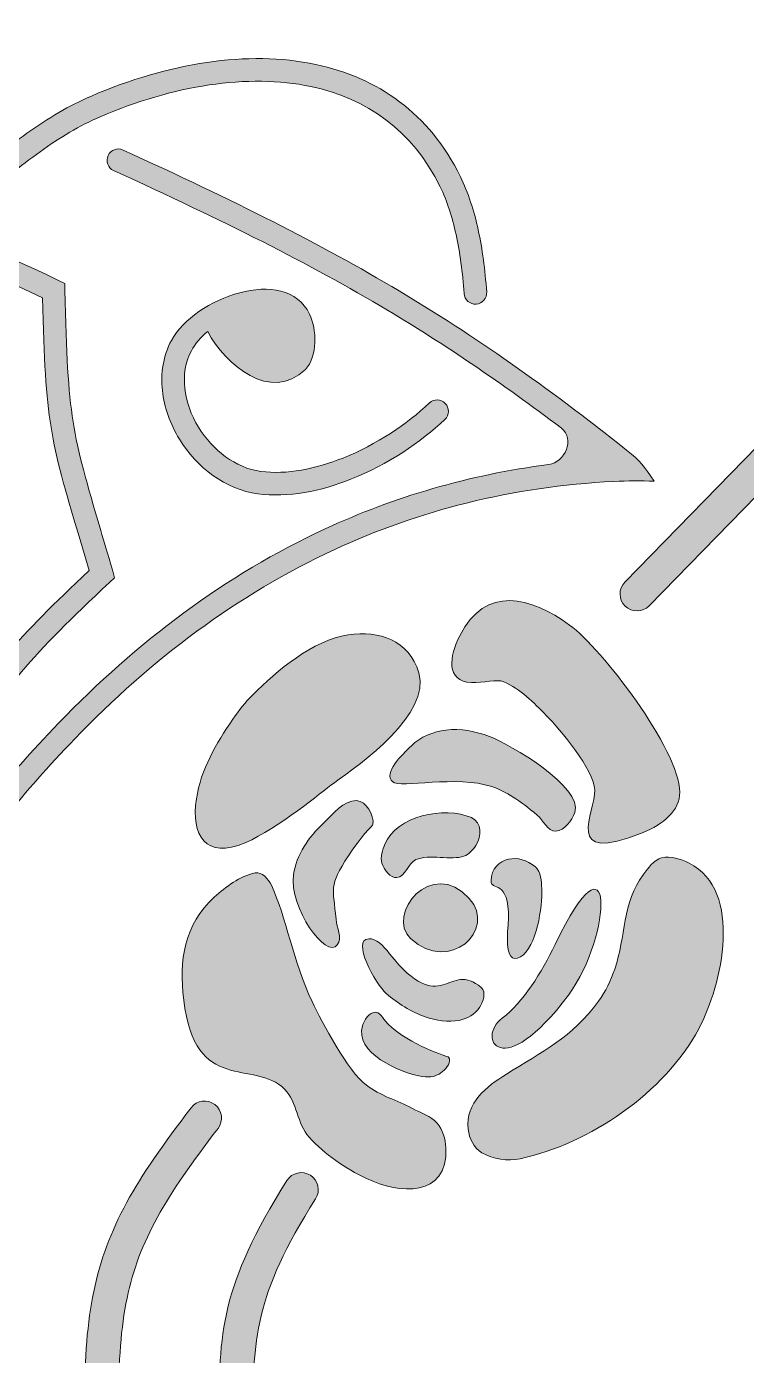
# Model space of a CAD drawing. Header units: inches. Extents: x -204 to 799, y -84 to 925.
# Drawn here: x 425.7 to 507.8, y 647.4 to 799 of the extents above; entities that cross this region are included whole.
import ezdxf

# ---------------------------------------------------------------- set-up
doc = ezdxf.new("R2010")
doc.units = ezdxf.units.IN
doc.header["$MEASUREMENT"] = 0
doc.layers.add('图层 1', color=7, linetype='Continuous')

# ---------------------------------------------------------------- blocks, each defined once
blk = doc.blocks.new('block 2')
at = {"layer": '图层 1', "true_color": 0xffffff}
h = blk.add_hatch(color=7, dxfattribs=at)
h.dxf.hatch_style = 2
edge = h.paths.add_edge_path()
edge.add_spline(control_points=[(493.99, 732.86), (494.76, 732.12), (495.99, 732.13), (496.74, 732.89), (496.74, 732.89), (595.12, 833.68), (595.12, 833.68), (595.86, 834.46), (595.85, 835.69), (595.08, 836.43), (594.32, 837.17), (593.08, 837.16), (592.34, 836.4), (592.34, 836.4), (493.96, 735.6), (493.96, 735.6), (493.22, 734.84), (493.24, 733.61), (493.99, 732.86)], knot_values=[0, 0, 0, 0, 1, 1, 1, 2, 2, 2, 3, 3, 3, 4, 4, 4, 5, 5, 5, 6, 6, 6, 6], degree=3, periodic=1)
h = blk.add_hatch(color=7, dxfattribs=at)
h.dxf.hatch_style = 2
edge = h.paths.add_edge_path()
edge.add_spline(control_points=[(475.2, 781.82), (471.65, 789.08), (465.72, 793.15), (458.68, 794.64), (450.93, 796.29), (441.82, 794.79), (433.09, 791.04), (430.55, 789.96), (428.11, 788.5), (425.73, 786.79), (423.39, 785.11), (421.08, 783.2), (418.79, 781.2), (418.27, 780.74), (418.21, 779.92), (418.68, 779.39), (419.14, 778.85), (419.96, 778.79), (420.5, 779.27), (422.72, 781.21), (424.96, 783.07), (427.23, 784.69), (429.47, 786.29), (431.75, 787.67), (434.1, 788.67), (442.37, 792.22), (450.93, 793.65), (458.14, 792.12), (464.44, 790.77), (469.72, 787.16), (472.89, 780.68), (473.67, 779.09), (474.26, 777.25), (474.7, 775.23), (475.15, 773.18), (475.45, 770.92), (475.62, 768.5), (475.67, 767.78), (476.29, 767.25), (477, 767.3), (477.7, 767.36), (478.25, 767.97), (478.2, 768.68), (478.01, 771.23), (477.7, 773.6), (477.23, 775.77), (476.75, 777.98), (476.09, 780), (475.2, 781.82)], knot_values=[0, 0, 0, 0, 1, 1, 1, 2, 2, 2, 3, 3, 3, 4, 4, 4, 5, 5, 5, 6, 6, 6, 7, 7, 7, 8, 8, 8, 9, 9, 9, 10, 10, 10, 11, 11, 11, 12, 12, 12, 13, 13, 13, 14, 14, 14, 15, 15, 15, 16, 16, 16, 16], degree=3, periodic=1)
h = blk.add_hatch(color=7, dxfattribs=at)
h.dxf.hatch_style = 2
edge = h.paths.add_edge_path()
edge.add_spline(control_points=[(431.67, 740.78), (431.67, 740.78), (432.81, 736.9), (432.81, 736.9), (424.57, 729.21), (421.75, 725.65), (415.27, 717.07), (410.81, 724.34), (409.3, 732.56), (409.55, 740.94), (409.82, 750), (412.18, 759.29), (415.11, 767.78), (415.33, 768.46), (414.98, 769.19), (414.31, 769.43), (413.64, 769.66), (412.9, 769.3), (412.68, 768.62), (409.66, 759.92), (407.25, 750.38), (406.98, 741.01), (406.68, 731.53), (408.56, 722.23), (414.12, 714.1), (414.12, 714.1), (415.13, 712.6), (415.13, 712.6), (415.13, 712.6), (416.21, 714.05), (416.21, 714.05), (416.21, 714.05), (416.26, 714.12), (416.26, 714.12), (423.6, 723.82), (426.18, 727.22), (435.14, 735.55), (435.14, 735.55), (435.73, 736.09), (435.73, 736.09), (435.73, 736.09), (435.51, 736.86), (435.51, 736.86), (434.92, 738.93), (434.51, 740.27), (434.15, 741.5), (430.87, 752.64), (430.38, 754.25), (430.06, 768.88), (430.06, 768.88), (430.05, 769.67), (430.05, 769.67), (430.05, 769.67), (429.34, 770.01), (429.34, 770.01), (399.65, 784.5), (361.3, 784.77), (328.47, 785.01), (328.47, 785.01), (326.87, 785.02), (326.87, 785.02), (296.48, 785.25), (262.72, 785.16), (230.13, 785.1), (215.39, 785.06), (200.84, 785.03), (183.87, 785.03), (183.15, 785.03), (182.57, 784.44), (182.57, 783.74), (182.57, 783.02), (183.15, 782.45), (183.87, 782.45), (196.5, 782.45), (213.13, 782.48), (230.13, 782.51), (262.72, 782.59), (296.48, 782.67), (326.85, 782.45), (326.85, 782.45), (328.46, 782.43), (328.46, 782.43), (360.75, 782.2), (398.41, 781.92), (427.51, 768.03), (427.83, 753.77), (428.37, 751.98), (431.67, 740.78)], knot_values=[0, 0, 0, 0, 1, 1, 1, 2, 2, 2, 3, 3, 3, 4, 4, 4, 5, 5, 5, 6, 6, 6, 7, 7, 7, 8, 8, 8, 9, 9, 9, 10, 10, 10, 11, 11, 11, 12, 12, 12, 13, 13, 13, 14, 14, 14, 15, 15, 15, 16, 16, 16, 17, 17, 17, 18, 18, 18, 19, 19, 19, 20, 20, 20, 21, 21, 21, 22, 22, 22, 23, 23, 23, 24, 24, 24, 25, 25, 25, 26, 26, 26, 27, 27, 27, 28, 28, 28, 29, 29, 29, 29], degree=3, periodic=1)
h = blk.add_hatch(color=7, dxfattribs=at)
h.dxf.hatch_style = 2
edge = h.paths.add_edge_path()
edge.add_spline(control_points=[(494.17, 750.66), (484.85, 758.02), (476.84, 763.66), (468.21, 768.8), (459.12, 774.23), (449.37, 779.1), (436.7, 784.88), (436.05, 785.18), (435.28, 784.89), (434.99, 784.24), (434.69, 783.6), (434.97, 782.84), (435.62, 782.53), (448.21, 776.8), (457.89, 771.96), (466.88, 766.6), (473.56, 762.62), (479.87, 758.32), (486.73, 753.15), (488.34, 751.93), (487.1, 749.24), (485.29, 749.01), (476.13, 747.82), (467.64, 745.31), (459.77, 741.67), (448.37, 736.39), (438.27, 728.78), (429.33, 719.49), (423.09, 712.99), (418.98, 707.8), (415.51, 702.25), (412.06, 696.73), (409.23, 690.86), (405.55, 683), (401.63, 674.61), (399, 667.39), (397.47, 660.2), (395.94, 652.99), (395.51, 645.84), (396, 637.66), (397.5, 612.89), (406.34, 594.62), (416.93, 573.43), (416.93, 573.43), (366.67, 573.43), (366.67, 573.43), (366.67, 573.43), (367.79, 578.66), (367.79, 578.66), (370.65, 590.04), (373.73, 605.94), (379.15, 616.99), (383.2, 625.24), (382.44, 622.95), (384.26, 616.21), (387.78, 603.19), (393.78, 587.42), (399.19, 576.96), (399.51, 576.33), (400.29, 576.07), (400.92, 576.4), (401.55, 576.73), (401.81, 577.51), (401.48, 578.14), (392.1, 596.32), (389.59, 609.3), (385.64, 627.55), (385.04, 630.31), (384.66, 632.54), (384.35, 635.35), (382.87, 632.75), (381.59, 630.32), (380.32, 627.62), (371.61, 609.19), (369.36, 598.57), (365.25, 579.2), (364.8, 577.05), (364.32, 574.78), (363.81, 572.4), (363.81, 572.4), (363.47, 570.84), (363.47, 570.84), (363.47, 570.84), (365.07, 570.84), (365.07, 570.84), (365.07, 570.84), (419.02, 570.84), (419.02, 570.84), (419.02, 570.84), (421.1, 570.84), (421.1, 570.84), (421.1, 570.84), (420.16, 572.71), (420.16, 572.71), (420.16, 572.71), (420.13, 572.77), (420.13, 572.77), (409.28, 594.47), (400.1, 612.85), (398.58, 637.81), (398.1, 645.76), (398.52, 652.7), (400, 659.67), (401.48, 666.66), (404.05, 673.73), (407.89, 681.91), (411.53, 689.67), (414.3, 695.45), (417.71, 700.89), (421.08, 706.28), (425.08, 711.36), (431.18, 717.71), (439.9, 726.77), (449.75, 734.19), (460.85, 739.31), (470.5, 743.77), (481.1, 746.5), (492.72, 747.08), (494.3, 747.16), (495.75, 747.14), (497.32, 747.11), (496.1, 748.86), (495.84, 749.34), (494.17, 750.66)], knot_values=[0, 0, 0, 0, 1, 1, 1, 2, 2, 2, 3, 3, 3, 4, 4, 4, 5, 5, 5, 6, 6, 6, 7, 7, 7, 8, 8, 8, 9, 9, 9, 10, 10, 10, 11, 11, 11, 12, 12, 12, 13, 13, 13, 14, 14, 14, 15, 15, 15, 16, 16, 16, 17, 17, 17, 18, 18, 18, 19, 19, 19, 20, 20, 20, 21, 21, 21, 22, 22, 22, 23, 23, 23, 24, 24, 24, 25, 25, 25, 26, 26, 26, 27, 27, 27, 28, 28, 28, 29, 29, 29, 30, 30, 30, 31, 31, 31, 32, 32, 32, 33, 33, 33, 34, 34, 34, 35, 35, 35, 36, 36, 36, 37, 37, 37, 38, 38, 38, 39, 39, 39, 40, 40, 40, 41, 41, 41, 41], degree=3, periodic=1)
h = blk.add_hatch(color=7, dxfattribs=at)
h.dxf.hatch_style = 2
edge = h.paths.add_edge_path()
edge.add_spline(control_points=[(446.36, 764.19), (448.34, 760.38), (453.57, 756.01), (457.5, 759.85), (458.93, 761.26), (458.8, 764.49), (457.98, 766.16), (455.2, 771.9), (444.76, 767.94), (442.22, 763.17), (441.27, 761.39), (440.97, 759.41), (441.18, 757.44), (441.38, 755.52), (442.07, 753.61), (443.12, 751.9), (445.1, 748.68), (448.38, 746.15), (452.08, 745.67), (455.54, 745.2), (459.27, 745.95), (462.77, 747.36), (466.87, 749), (470.7, 751.55), (473.43, 754.15), (473.95, 754.64), (473.96, 755.46), (473.47, 755.98), (472.98, 756.49), (472.17, 756.51), (471.65, 756.02), (469.13, 753.63), (465.59, 751.27), (461.81, 749.75), (458.67, 748.5), (455.39, 747.83), (452.41, 748.22), (449.53, 748.61), (446.93, 750.64), (445.31, 753.25), (444.46, 754.64), (443.91, 756.19), (443.74, 757.71), (443.58, 759.19), (443.8, 760.66), (444.5, 761.96), (444.92, 762.77), (445.54, 763.52), (446.36, 764.19)], knot_values=[0, 0, 0, 0, 1, 1, 1, 2, 2, 2, 3, 3, 3, 4, 4, 4, 5, 5, 5, 6, 6, 6, 7, 7, 7, 8, 8, 8, 9, 9, 9, 10, 10, 10, 11, 11, 11, 12, 12, 12, 13, 13, 13, 14, 14, 14, 15, 15, 15, 16, 16, 16, 16], degree=3, periodic=1)
h = blk.add_hatch(color=7, dxfattribs=at)
h.dxf.hatch_style = 2
edge = h.paths.add_edge_path()
edge.add_spline(control_points=[(487.66, 730.7), (483.22, 733.93), (478.05, 735.3), (475.12, 729.48), (473.94, 727.15), (473.5, 724.28), (476.46, 724.13), (477.81, 724.07), (479.41, 724.56), (480.14, 724.23), (482.03, 723.4), (483.55, 721.87), (485, 720.39), (486.6, 718.74), (490.42, 714.23), (490.54, 711.85), (490.67, 709.44), (486.6, 703.22), (496.05, 707.03), (498.31, 707.94), (500.26, 709.56), (500.24, 711.62), (500.2, 716.51), (491.3, 728.04), (487.66, 730.7)], knot_values=[0, 0, 0, 0, 1, 1, 1, 2, 2, 2, 3, 3, 3, 4, 4, 4, 5, 5, 5, 6, 6, 6, 7, 7, 7, 8, 8, 8, 8], degree=3, periodic=1)
h = blk.add_hatch(color=7, dxfattribs=at)
h.dxf.hatch_style = 2
edge = h.paths.add_edge_path()
edge.add_spline(control_points=[(462.4, 729.57), (458.36, 729), (454.27, 725.48), (451.5, 722.74), (450.65, 721.89), (449.89, 720.95), (449.22, 719.97), (447.31, 717.16), (445.58, 714.27), (445.07, 710.87), (444.43, 706.74), (446.13, 703.92), (450.65, 705.87), (454.51, 707.55), (459.3, 711.63), (460.72, 712.64), (463.9, 714.91), (471.87, 720.56), (470.45, 725.25), (469.3, 729.04), (465.94, 730.07), (462.4, 729.57)], knot_values=[0, 0, 0, 0, 1, 1, 1, 2, 2, 2, 3, 3, 3, 4, 4, 4, 5, 5, 5, 6, 6, 6, 7, 7, 7, 7], degree=3, periodic=1)
h = blk.add_hatch(color=7, dxfattribs=at)
h.dxf.hatch_style = 2
edge = h.paths.add_edge_path()
edge.add_spline(control_points=[(469.61, 716.93), (468.51, 715.85), (466.33, 713.85), (467.47, 712.81), (468.32, 712.05), (474.84, 713.61), (478.77, 712.27), (480.5, 711.69), (481.88, 710.75), (483.95, 709.03), (484.66, 708.43), (485.14, 707.14), (486.09, 707.2), (487.08, 707.28), (487.91, 708.36), (488.25, 709.32), (489.23, 712.25), (480.86, 717.1), (478.5, 717.99), (476.93, 718.58), (475.2, 718.92), (473.54, 718.72), (472.11, 718.55), (470.63, 717.93), (469.61, 716.93)], knot_values=[0, 0, 0, 0, 1, 1, 1, 2, 2, 2, 3, 3, 3, 4, 4, 4, 5, 5, 5, 6, 6, 6, 7, 7, 7, 8, 8, 8, 8], degree=3, periodic=1)
h = blk.add_hatch(color=7, dxfattribs=at)
h.dxf.hatch_style = 2
edge = h.paths.add_edge_path()
edge.add_spline(control_points=[(465.22, 707.95), (465.36, 709.05), (464.44, 710.64), (463.35, 710.67), (461.84, 710.71), (460.71, 709.17), (459.62, 708.13), (457.87, 706.49), (456.48, 704.54), (456.15, 702.23), (455.6, 698.48), (459.93, 692.51), (461.15, 694.21), (461.73, 695.01), (461.09, 696.17), (461.01, 697.15), (460.69, 700.74), (460.12, 700.81), (462.42, 704.39), (463.72, 706.43), (465.22, 707.88), (465.22, 707.95)], knot_values=[0, 0, 0, 0, 1, 1, 1, 2, 2, 2, 3, 3, 3, 4, 4, 4, 5, 5, 5, 6, 6, 6, 7, 7, 7, 7], degree=3, periodic=1)
h = blk.add_hatch(color=7, dxfattribs=at)
h.dxf.hatch_style = 2
edge = h.paths.add_edge_path()
edge.add_spline(control_points=[(476.46, 708.73), (473.36, 710.08), (467.85, 708.9), (466.59, 705.72), (466.32, 705.04), (466, 704.24), (466.24, 703.55), (466.52, 702.8), (467.17, 701.81), (467.95, 701.89), (468.94, 702), (469.22, 703.53), (470.12, 703.94), (471.55, 704.58), (474.27, 703.85), (475.59, 704.33), (476.16, 704.53), (476.62, 705.06), (476.96, 705.57), (477.62, 706.57), (477.69, 708.2), (476.46, 708.73)], knot_values=[0, 0, 0, 0, 1, 1, 1, 2, 2, 2, 3, 3, 3, 4, 4, 4, 5, 5, 5, 6, 6, 6, 7, 7, 7, 7], degree=3, periodic=1)
h = blk.add_hatch(color=7, dxfattribs=at)
h.dxf.hatch_style = 2
edge = h.paths.add_edge_path()
edge.add_spline(control_points=[(479.98, 685.86), (476.96, 683.62), (479.91, 678.25), (487.52, 688.49), (492.62, 695.37), (492.81, 708.36), (486, 694.26), (484.5, 691.12), (482.29, 687.58), (479.98, 685.86)], knot_values=[0, 0, 0, 0, 1, 1, 1, 2, 2, 2, 3, 3, 3, 3], degree=3, periodic=1)
h = blk.add_hatch(color=7, dxfattribs=at)
h.dxf.hatch_style = 2
edge = h.paths.add_edge_path()
edge.add_spline(control_points=[(469.52, 694.94), (473.94, 690.82), (479.42, 695.95), (476.21, 699.51), (471.93, 704.28), (466.6, 697.66), (469.52, 694.94)], knot_values=[0, 0, 0, 0, 1, 1, 1, 2, 2, 2, 2], degree=3, periodic=1)
h = blk.add_hatch(color=7, dxfattribs=at)
h.dxf.hatch_style = 2
edge = h.paths.add_edge_path()
edge.add_spline(control_points=[(501.29, 703.54), (500.35, 704.02), (499.19, 704.39), (498.16, 704.14), (497.24, 703.91), (496.64, 702.97), (496.06, 702.22), (493.66, 699.05), (494.07, 695.13), (492.82, 691.46), (492.38, 690.16), (491.77, 688.91), (490.97, 687.8), (487.91, 683.63), (484.5, 682.03), (480.46, 679.48), (478.15, 678.02), (475.76, 676.27), (476.09, 673.19), (476.19, 672.17), (476.75, 671.03), (477.65, 670.51), (478.93, 669.78), (480.58, 669.51), (482.01, 669.83), (489.93, 671.52), (498.51, 677.34), (502.4, 684.64), (505.07, 689.64), (507.53, 700.41), (501.29, 703.54)], knot_values=[0, 0, 0, 0, 1, 1, 1, 2, 2, 2, 3, 3, 3, 4, 4, 4, 5, 5, 5, 6, 6, 6, 7, 7, 7, 8, 8, 8, 9, 9, 9, 10, 10, 10, 10], degree=3, periodic=1)
h = blk.add_hatch(color=7, dxfattribs=at)
h.dxf.hatch_style = 2
edge = h.paths.add_edge_path()
edge.add_spline(control_points=[(483.75, 703.11), (482.83, 703.93), (481.67, 704.2), (480.7, 703.98), (479.61, 703.75), (478.75, 702.89), (478.69, 701.53), (478.63, 700.35), (480.77, 701.8), (480.69, 697.17), (480.68, 696.69), (479.96, 691.58), (482.07, 692.85), (483.9, 693.95), (484.58, 698.58), (484.48, 700.63), (484.44, 701.49), (484.4, 702.54), (483.75, 703.11)], knot_values=[0, 0, 0, 0, 1, 1, 1, 2, 2, 2, 3, 3, 3, 4, 4, 4, 5, 5, 5, 6, 6, 6, 6], degree=3, periodic=1)
h = blk.add_hatch(color=7, dxfattribs=at)
h.dxf.hatch_style = 2
edge = h.paths.add_edge_path()
edge.add_spline(control_points=[(443.62, 687.93), (444.91, 677.02), (451.6, 681.26), (455.15, 677.74), (456.59, 676.3), (456.54, 673.78), (457.92, 672.28), (459.74, 670.29), (462.05, 668.72), (464.48, 667.57), (468.25, 665.79), (473.76, 665.32), (473.54, 671.06), (473.5, 672.06), (473.17, 673.12), (472.53, 673.88), (471.82, 674.72), (470.68, 675.05), (469.72, 675.56), (468, 676.48), (466.03, 677.03), (464.47, 678.21), (462.33, 679.83), (459.45, 685.33), (458.27, 687.77), (456.07, 692.35), (455.33, 697.38), (453.63, 701.01), (453.29, 701.71), (452.53, 702.58), (451.78, 702.43), (450.01, 702.06), (448.46, 700.86), (447.11, 699.66), (443.64, 696.52), (443.08, 692.45), (443.62, 687.93)], knot_values=[0, 0, 0, 0, 1, 1, 1, 2, 2, 2, 3, 3, 3, 4, 4, 4, 5, 5, 5, 6, 6, 6, 7, 7, 7, 8, 8, 8, 9, 9, 9, 10, 10, 10, 11, 11, 11, 12, 12, 12, 12], degree=3, periodic=1)
h = blk.add_hatch(color=7, dxfattribs=at)
h.dxf.hatch_style = 2
edge = h.paths.add_edge_path()
edge.add_spline(control_points=[(466.73, 688.67), (468.03, 687.53), (469.56, 686.61), (471.18, 686.02), (472.41, 685.56), (473.79, 685.39), (475.07, 685.61), (475.97, 685.77), (476.87, 686.33), (477.38, 687.08), (477.79, 687.71), (478.17, 688.84), (477.6, 689.33), (473.87, 692.59), (473.06, 685.66), (467.12, 693.21), (466.37, 694.17), (465.57, 694.96), (464.75, 694.92), (462.68, 694.83), (465.53, 689.73), (466.73, 688.67)], knot_values=[0, 0, 0, 0, 1, 1, 1, 2, 2, 2, 3, 3, 3, 4, 4, 4, 5, 5, 5, 6, 6, 6, 7, 7, 7, 7], degree=3, periodic=1)
h = blk.add_hatch(color=7, dxfattribs=at)
h.dxf.hatch_style = 2
edge = h.paths.add_edge_path()
edge.add_spline(control_points=[(471.23, 679.17), (472.05, 679.11), (472.69, 679.35), (473.17, 679.76), (473.65, 680.18), (474.22, 680.89), (473.84, 681.42), (473.8, 681.48), (469.49, 682.68), (466.9, 685.23), (466.24, 685.9), (466.02, 686.69), (465.29, 686.51), (464.57, 686.32), (464, 685.32), (463.92, 684.47), (463.62, 681.48), (469.13, 679.3), (471.23, 679.17)], knot_values=[0, 0, 0, 0, 1, 1, 1, 2, 2, 2, 3, 3, 3, 4, 4, 4, 5, 5, 5, 6, 6, 6, 6], degree=3, periodic=1)
h = blk.add_hatch(color=7, dxfattribs=at)
h.dxf.hatch_style = 2
edge = h.paths.add_edge_path()
edge.add_spline(control_points=[(436.79, 624.12), (436.04, 638.7), (435.76, 647.21), (437.15, 653.91), (438.52, 660.48), (441.59, 665.54), (447.54, 673.29), (448.18, 674.14), (448.03, 675.35), (447.17, 676), (446.32, 676.66), (445.11, 676.49), (444.46, 675.64), (438.14, 667.41), (434.87, 661.97), (433.35, 654.69), (431.87, 647.54), (432.15, 638.82), (432.9, 623.94), (432.95, 622.87), (433.86, 622.05), (434.93, 622.09), (436, 622.15), (436.83, 623.06), (436.79, 624.12)], knot_values=[0, 0, 0, 0, 1, 1, 1, 2, 2, 2, 3, 3, 3, 4, 4, 4, 5, 5, 5, 6, 6, 6, 7, 7, 7, 8, 8, 8, 8], degree=3, periodic=1)
h = blk.add_hatch(color=7, dxfattribs=at)
h.dxf.hatch_style = 2
edge = h.paths.add_edge_path()
edge.add_spline(control_points=[(447.5, 633.95), (447.46, 632.89), (448.29, 631.99), (449.36, 631.95), (450.43, 631.92), (451.33, 632.75), (451.37, 633.82), (451.44, 636.15), (451.46, 638.18), (451.47, 640.04), (451.56, 649.18), (451.6, 654.12), (458.67, 665.27), (459.25, 666.17), (458.98, 667.37), (458.07, 667.94), (457.17, 668.51), (455.98, 668.25), (455.4, 667.34), (447.75, 655.26), (447.69, 649.93), (447.61, 640.09), (447.59, 638.22), (447.57, 636.18), (447.5, 633.95)], knot_values=[0, 0, 0, 0, 1, 1, 1, 2, 2, 2, 3, 3, 3, 4, 4, 4, 5, 5, 5, 6, 6, 6, 7, 7, 7, 8, 8, 8, 8], degree=3, periodic=1)
at = {"layer": '图层 1', "lineweight": 0}
for points, knots in [([(493.99, 732.86), (494.76, 732.12), (495.99, 732.13), (496.74, 732.89), (496.74, 732.89), (595.12, 833.68), (595.12, 833.68), (595.86, 834.46), (595.85, 835.69), (595.08, 836.43), (594.32, 837.17), (593.08, 837.16), (592.34, 836.4), (592.34, 836.4), (493.96, 735.6), (493.96, 735.6), (493.22, 734.84), (493.24, 733.61), (493.99, 732.86)], [0, 0, 0, 0, 1, 1, 1, 2, 2, 2, 3, 3, 3, 4, 4, 4, 5, 5, 5, 6, 6, 6, 6]), ([(475.2, 781.82), (471.65, 789.08), (465.72, 793.15), (458.68, 794.64), (450.93, 796.29), (441.82, 794.79), (433.09, 791.04), (430.55, 789.96), (428.11, 788.5), (425.73, 786.79), (423.39, 785.11), (421.08, 783.2), (418.79, 781.2), (418.27, 780.74), (418.21, 779.92), (418.68, 779.39), (419.14, 778.85), (419.96, 778.79), (420.5, 779.27), (422.72, 781.21), (424.96, 783.07), (427.23, 784.69), (429.47, 786.29), (431.75, 787.67), (434.1, 788.67), (442.37, 792.22), (450.93, 793.65), (458.14, 792.12), (464.44, 790.77), (469.72, 787.16), (472.89, 780.68), (473.67, 779.09), (474.26, 777.25), (474.7, 775.23), (475.15, 773.18), (475.45, 770.92), (475.62, 768.5), (475.67, 767.78), (476.29, 767.25), (477, 767.3), (477.7, 767.36), (478.25, 767.97), (478.2, 768.68), (478.01, 771.23), (477.7, 773.6), (477.23, 775.77), (476.75, 777.98), (476.09, 780), (475.2, 781.82)], [0, 0, 0, 0, 1, 1, 1, 2, 2, 2, 3, 3, 3, 4, 4, 4, 5, 5, 5, 6, 6, 6, 7, 7, 7, 8, 8, 8, 9, 9, 9, 10, 10, 10, 11, 11, 11, 12, 12, 12, 13, 13, 13, 14, 14, 14, 15, 15, 15, 16, 16, 16, 16]), ([(431.67, 740.78), (431.67, 740.78), (432.81, 736.9), (432.81, 736.9), (424.57, 729.21), (421.75, 725.65), (415.27, 717.07), (410.81, 724.34), (409.3, 732.56), (409.55, 740.94), (409.82, 750), (412.18, 759.29), (415.11, 767.78), (415.33, 768.46), (414.98, 769.19), (414.31, 769.43), (413.64, 769.66), (412.9, 769.3), (412.68, 768.62), (409.66, 759.92), (407.25, 750.38), (406.98, 741.01), (406.68, 731.53), (408.56, 722.23), (414.12, 714.1), (414.12, 714.1), (415.13, 712.6), (415.13, 712.6), (415.13, 712.6), (416.21, 714.05), (416.21, 714.05), (416.21, 714.05), (416.26, 714.12), (416.26, 714.12), (423.6, 723.82), (426.18, 727.22), (435.14, 735.55), (435.14, 735.55), (435.73, 736.09), (435.73, 736.09), (435.73, 736.09), (435.51, 736.86), (435.51, 736.86), (434.92, 738.93), (434.51, 740.27), (434.15, 741.5), (430.87, 752.64), (430.38, 754.25), (430.06, 768.88), (430.06, 768.88), (430.05, 769.67), (430.05, 769.67), (430.05, 769.67), (429.34, 770.01), (429.34, 770.01), (399.65, 784.5), (361.3, 784.77), (328.47, 785.01), (328.47, 785.01), (326.87, 785.02), (326.87, 785.02), (296.48, 785.25), (262.72, 785.16), (230.13, 785.1), (215.39, 785.06), (200.84, 785.03), (183.87, 785.03), (183.15, 785.03), (182.57, 784.44), (182.57, 783.74), (182.57, 783.02), (183.15, 782.45), (183.87, 782.45), (196.5, 782.45), (213.13, 782.48), (230.13, 782.51), (262.72, 782.59), (296.48, 782.67), (326.85, 782.45), (326.85, 782.45), (328.46, 782.43), (328.46, 782.43), (360.75, 782.2), (398.41, 781.92), (427.51, 768.03), (427.83, 753.77), (428.37, 751.98), (431.67, 740.78)], [0, 0, 0, 0, 1, 1, 1, 2, 2, 2, 3, 3, 3, 4, 4, 4, 5, 5, 5, 6, 6, 6, 7, 7, 7, 8, 8, 8, 9, 9, 9, 10, 10, 10, 11, 11, 11, 12, 12, 12, 13, 13, 13, 14, 14, 14, 15, 15, 15, 16, 16, 16, 17, 17, 17, 18, 18, 18, 19, 19, 19, 20, 20, 20, 21, 21, 21, 22, 22, 22, 23, 23, 23, 24, 24, 24, 25, 25, 25, 26, 26, 26, 27, 27, 27, 28, 28, 28, 29, 29, 29, 29]), ([(494.17, 750.66), (484.85, 758.02), (476.84, 763.66), (468.21, 768.8), (459.12, 774.23), (449.37, 779.1), (436.7, 784.88), (436.05, 785.18), (435.28, 784.89), (434.99, 784.24), (434.69, 783.6), (434.97, 782.84), (435.62, 782.53), (448.21, 776.8), (457.89, 771.96), (466.88, 766.6), (473.56, 762.62), (479.87, 758.32), (486.73, 753.15), (488.34, 751.93), (487.1, 749.24), (485.29, 749.01), (476.13, 747.82), (467.64, 745.31), (459.77, 741.67), (448.37, 736.39), (438.27, 728.78), (429.33, 719.49), (423.09, 712.99), (418.98, 707.8), (415.51, 702.25), (412.06, 696.73), (409.23, 690.86), (405.55, 683), (401.63, 674.61), (399, 667.39), (397.47, 660.2), (395.94, 652.99), (395.51, 645.84), (396, 637.66), (397.5, 612.89), (406.34, 594.62), (416.93, 573.43), (416.93, 573.43), (366.67, 573.43), (366.67, 573.43), (366.67, 573.43), (367.79, 578.66), (367.79, 578.66), (370.65, 590.04), (373.73, 605.94), (379.15, 616.99), (383.2, 625.24), (382.44, 622.95), (384.26, 616.21), (387.78, 603.19), (393.78, 587.42), (399.19, 576.96), (399.51, 576.33), (400.29, 576.07), (400.92, 576.4), (401.55, 576.73), (401.81, 577.51), (401.48, 578.14), (392.1, 596.32), (389.59, 609.3), (385.64, 627.55), (385.04, 630.31), (384.66, 632.54), (384.35, 635.35), (382.87, 632.75), (381.59, 630.32), (380.32, 627.62), (371.61, 609.19), (369.36, 598.57), (365.25, 579.2), (364.8, 577.05), (364.32, 574.78), (363.81, 572.4), (363.81, 572.4), (363.47, 570.84), (363.47, 570.84), (363.47, 570.84), (365.07, 570.84), (365.07, 570.84), (365.07, 570.84), (419.02, 570.84), (419.02, 570.84), (419.02, 570.84), (421.1, 570.84), (421.1, 570.84), (421.1, 570.84), (420.16, 572.71), (420.16, 572.71), (420.16, 572.71), (420.13, 572.77), (420.13, 572.77), (409.28, 594.47), (400.1, 612.85), (398.58, 637.81), (398.1, 645.76), (398.52, 652.7), (400, 659.67), (401.48, 666.66), (404.05, 673.73), (407.89, 681.91), (411.53, 689.67), (414.3, 695.45), (417.71, 700.89), (421.08, 706.28), (425.08, 711.36), (431.18, 717.71), (439.9, 726.77), (449.75, 734.19), (460.85, 739.31), (470.5, 743.77), (481.1, 746.5), (492.72, 747.08), (494.3, 747.16), (495.75, 747.14), (497.32, 747.11), (496.1, 748.86), (495.84, 749.34), (494.17, 750.66)], [0, 0, 0, 0, 1, 1, 1, 2, 2, 2, 3, 3, 3, 4, 4, 4, 5, 5, 5, 6, 6, 6, 7, 7, 7, 8, 8, 8, 9, 9, 9, 10, 10, 10, 11, 11, 11, 12, 12, 12, 13, 13, 13, 14, 14, 14, 15, 15, 15, 16, 16, 16, 17, 17, 17, 18, 18, 18, 19, 19, 19, 20, 20, 20, 21, 21, 21, 22, 22, 22, 23, 23, 23, 24, 24, 24, 25, 25, 25, 26, 26, 26, 27, 27, 27, 28, 28, 28, 29, 29, 29, 30, 30, 30, 31, 31, 31, 32, 32, 32, 33, 33, 33, 34, 34, 34, 35, 35, 35, 36, 36, 36, 37, 37, 37, 38, 38, 38, 39, 39, 39, 40, 40, 40, 41, 41, 41, 41]), ([(446.36, 764.19), (448.34, 760.38), (453.57, 756.01), (457.5, 759.85), (458.93, 761.26), (458.8, 764.49), (457.98, 766.16), (455.2, 771.9), (444.76, 767.94), (442.22, 763.17), (441.27, 761.39), (440.97, 759.41), (441.18, 757.44), (441.38, 755.52), (442.07, 753.61), (443.12, 751.9), (445.1, 748.68), (448.38, 746.15), (452.08, 745.67), (455.54, 745.2), (459.27, 745.95), (462.77, 747.36), (466.87, 749), (470.7, 751.55), (473.43, 754.15), (473.95, 754.64), (473.96, 755.46), (473.47, 755.98), (472.98, 756.49), (472.17, 756.51), (471.65, 756.02), (469.13, 753.63), (465.59, 751.27), (461.81, 749.75), (458.67, 748.5), (455.39, 747.83), (452.41, 748.22), (449.53, 748.61), (446.93, 750.64), (445.31, 753.25), (444.46, 754.64), (443.91, 756.19), (443.74, 757.71), (443.58, 759.19), (443.8, 760.66), (444.5, 761.96), (444.92, 762.77), (445.54, 763.52), (446.36, 764.19)], [0, 0, 0, 0, 1, 1, 1, 2, 2, 2, 3, 3, 3, 4, 4, 4, 5, 5, 5, 6, 6, 6, 7, 7, 7, 8, 8, 8, 9, 9, 9, 10, 10, 10, 11, 11, 11, 12, 12, 12, 13, 13, 13, 14, 14, 14, 15, 15, 15, 16, 16, 16, 16]), ([(487.66, 730.7), (483.22, 733.93), (478.05, 735.3), (475.12, 729.48), (473.94, 727.15), (473.5, 724.28), (476.46, 724.13), (477.81, 724.07), (479.41, 724.56), (480.14, 724.23), (482.03, 723.4), (483.55, 721.87), (485, 720.39), (486.6, 718.74), (490.42, 714.23), (490.54, 711.85), (490.67, 709.44), (486.6, 703.22), (496.05, 707.03), (498.31, 707.94), (500.26, 709.56), (500.24, 711.62), (500.2, 716.51), (491.3, 728.04), (487.66, 730.7)], [0, 0, 0, 0, 1, 1, 1, 2, 2, 2, 3, 3, 3, 4, 4, 4, 5, 5, 5, 6, 6, 6, 7, 7, 7, 8, 8, 8, 8]), ([(462.4, 729.57), (458.36, 729), (454.27, 725.48), (451.5, 722.74), (450.65, 721.89), (449.89, 720.95), (449.22, 719.97), (447.31, 717.16), (445.58, 714.27), (445.07, 710.87), (444.43, 706.74), (446.13, 703.92), (450.65, 705.87), (454.51, 707.55), (459.3, 711.63), (460.72, 712.64), (463.9, 714.91), (471.87, 720.56), (470.45, 725.25), (469.3, 729.04), (465.94, 730.07), (462.4, 729.57)], [0, 0, 0, 0, 1, 1, 1, 2, 2, 2, 3, 3, 3, 4, 4, 4, 5, 5, 5, 6, 6, 6, 7, 7, 7, 7]), ([(469.61, 716.93), (468.51, 715.85), (466.33, 713.85), (467.47, 712.81), (468.32, 712.05), (474.84, 713.61), (478.77, 712.27), (480.5, 711.69), (481.88, 710.75), (483.95, 709.03), (484.66, 708.43), (485.14, 707.14), (486.09, 707.2), (487.08, 707.28), (487.91, 708.36), (488.25, 709.32), (489.23, 712.25), (480.86, 717.1), (478.5, 717.99), (476.93, 718.58), (475.2, 718.92), (473.54, 718.72), (472.11, 718.55), (470.63, 717.93), (469.61, 716.93)], [0, 0, 0, 0, 1, 1, 1, 2, 2, 2, 3, 3, 3, 4, 4, 4, 5, 5, 5, 6, 6, 6, 7, 7, 7, 8, 8, 8, 8]), ([(465.22, 707.95), (465.36, 709.05), (464.44, 710.64), (463.35, 710.67), (461.84, 710.71), (460.71, 709.17), (459.62, 708.13), (457.87, 706.49), (456.48, 704.54), (456.15, 702.23), (455.6, 698.48), (459.93, 692.51), (461.15, 694.21), (461.73, 695.01), (461.09, 696.17), (461.01, 697.15), (460.69, 700.74), (460.12, 700.81), (462.42, 704.39), (463.72, 706.43), (465.22, 707.88), (465.22, 707.95)], [0, 0, 0, 0, 1, 1, 1, 2, 2, 2, 3, 3, 3, 4, 4, 4, 5, 5, 5, 6, 6, 6, 7, 7, 7, 7]), ([(476.46, 708.73), (473.36, 710.08), (467.85, 708.9), (466.59, 705.72), (466.32, 705.04), (466, 704.24), (466.24, 703.55), (466.52, 702.8), (467.17, 701.81), (467.95, 701.89), (468.94, 702), (469.22, 703.53), (470.12, 703.94), (471.55, 704.58), (474.27, 703.85), (475.59, 704.33), (476.16, 704.53), (476.62, 705.06), (476.96, 705.57), (477.62, 706.57), (477.69, 708.2), (476.46, 708.73)], [0, 0, 0, 0, 1, 1, 1, 2, 2, 2, 3, 3, 3, 4, 4, 4, 5, 5, 5, 6, 6, 6, 7, 7, 7, 7]), ([(479.98, 685.86), (476.96, 683.62), (479.91, 678.25), (487.52, 688.49), (492.62, 695.37), (492.81, 708.36), (486, 694.26), (484.5, 691.12), (482.29, 687.58), (479.98, 685.86)], [0, 0, 0, 0, 1, 1, 1, 2, 2, 2, 3, 3, 3, 3]), ([(469.52, 694.94), (473.94, 690.82), (479.42, 695.95), (476.21, 699.51), (471.93, 704.28), (466.6, 697.66), (469.52, 694.94)], [0, 0, 0, 0, 1, 1, 1, 2, 2, 2, 2]), ([(501.29, 703.54), (500.35, 704.02), (499.19, 704.39), (498.16, 704.14), (497.24, 703.91), (496.64, 702.97), (496.06, 702.22), (493.66, 699.05), (494.07, 695.13), (492.82, 691.46), (492.38, 690.16), (491.77, 688.91), (490.97, 687.8), (487.91, 683.63), (484.5, 682.03), (480.46, 679.48), (478.15, 678.02), (475.76, 676.27), (476.09, 673.19), (476.19, 672.17), (476.75, 671.03), (477.65, 670.51), (478.93, 669.78), (480.58, 669.51), (482.01, 669.83), (489.93, 671.52), (498.51, 677.34), (502.4, 684.64), (505.07, 689.64), (507.53, 700.41), (501.29, 703.54)], [0, 0, 0, 0, 1, 1, 1, 2, 2, 2, 3, 3, 3, 4, 4, 4, 5, 5, 5, 6, 6, 6, 7, 7, 7, 8, 8, 8, 9, 9, 9, 10, 10, 10, 10]), ([(483.75, 703.11), (482.83, 703.93), (481.67, 704.2), (480.7, 703.98), (479.61, 703.75), (478.75, 702.89), (478.69, 701.53), (478.63, 700.35), (480.77, 701.8), (480.69, 697.17), (480.68, 696.69), (479.96, 691.58), (482.07, 692.85), (483.9, 693.95), (484.58, 698.58), (484.48, 700.63), (484.44, 701.49), (484.4, 702.54), (483.75, 703.11)], [0, 0, 0, 0, 1, 1, 1, 2, 2, 2, 3, 3, 3, 4, 4, 4, 5, 5, 5, 6, 6, 6, 6]), ([(443.62, 687.93), (444.91, 677.02), (451.6, 681.26), (455.15, 677.74), (456.59, 676.3), (456.54, 673.78), (457.92, 672.28), (459.74, 670.29), (462.05, 668.72), (464.48, 667.57), (468.25, 665.79), (473.76, 665.32), (473.54, 671.06), (473.5, 672.06), (473.17, 673.12), (472.53, 673.88), (471.82, 674.72), (470.68, 675.05), (469.72, 675.56), (468, 676.48), (466.03, 677.03), (464.47, 678.21), (462.33, 679.83), (459.45, 685.33), (458.27, 687.77), (456.07, 692.35), (455.33, 697.38), (453.63, 701.01), (453.29, 701.71), (452.53, 702.58), (451.78, 702.43), (450.01, 702.06), (448.46, 700.86), (447.11, 699.66), (443.64, 696.52), (443.08, 692.45), (443.62, 687.93)], [0, 0, 0, 0, 1, 1, 1, 2, 2, 2, 3, 3, 3, 4, 4, 4, 5, 5, 5, 6, 6, 6, 7, 7, 7, 8, 8, 8, 9, 9, 9, 10, 10, 10, 11, 11, 11, 12, 12, 12, 12]), ([(466.73, 688.67), (468.03, 687.53), (469.56, 686.61), (471.18, 686.02), (472.41, 685.56), (473.79, 685.39), (475.07, 685.61), (475.97, 685.77), (476.87, 686.33), (477.38, 687.08), (477.79, 687.71), (478.17, 688.84), (477.6, 689.33), (473.87, 692.59), (473.06, 685.66), (467.12, 693.21), (466.37, 694.17), (465.57, 694.96), (464.75, 694.92), (462.68, 694.83), (465.53, 689.73), (466.73, 688.67)], [0, 0, 0, 0, 1, 1, 1, 2, 2, 2, 3, 3, 3, 4, 4, 4, 5, 5, 5, 6, 6, 6, 7, 7, 7, 7]), ([(471.23, 679.17), (472.05, 679.11), (472.69, 679.35), (473.17, 679.76), (473.65, 680.18), (474.22, 680.89), (473.84, 681.42), (473.8, 681.48), (469.49, 682.68), (466.9, 685.23), (466.24, 685.9), (466.02, 686.69), (465.29, 686.51), (464.57, 686.32), (464, 685.32), (463.92, 684.47), (463.62, 681.48), (469.13, 679.3), (471.23, 679.17)], [0, 0, 0, 0, 1, 1, 1, 2, 2, 2, 3, 3, 3, 4, 4, 4, 5, 5, 5, 6, 6, 6, 6]), ([(436.79, 624.12), (436.04, 638.7), (435.76, 647.21), (437.15, 653.91), (438.52, 660.48), (441.59, 665.54), (447.54, 673.29), (448.18, 674.14), (448.03, 675.35), (447.17, 676), (446.32, 676.66), (445.11, 676.49), (444.46, 675.64), (438.14, 667.41), (434.87, 661.97), (433.35, 654.69), (431.87, 647.54), (432.15, 638.82), (432.9, 623.94), (432.95, 622.87), (433.86, 622.05), (434.93, 622.09), (436, 622.15), (436.83, 623.06), (436.79, 624.12)], [0, 0, 0, 0, 1, 1, 1, 2, 2, 2, 3, 3, 3, 4, 4, 4, 5, 5, 5, 6, 6, 6, 7, 7, 7, 8, 8, 8, 8]), ([(447.5, 633.95), (447.46, 632.89), (448.29, 631.99), (449.36, 631.95), (450.43, 631.92), (451.33, 632.75), (451.37, 633.82), (451.44, 636.15), (451.46, 638.18), (451.47, 640.04), (451.56, 649.18), (451.6, 654.12), (458.67, 665.27), (459.25, 666.17), (458.98, 667.37), (458.07, 667.94), (457.17, 668.51), (455.98, 668.25), (455.4, 667.34), (447.75, 655.26), (447.69, 649.93), (447.61, 640.09), (447.59, 638.22), (447.57, 636.18), (447.5, 633.95)], [0, 0, 0, 0, 1, 1, 1, 2, 2, 2, 3, 3, 3, 4, 4, 4, 5, 5, 5, 6, 6, 6, 7, 7, 7, 8, 8, 8, 8])]:
    blk.add_open_spline(points, degree=3, knots=knots, dxfattribs=at)

msp = doc.modelspace()

# ---------------------------------------------------------------- block references
at = {"layer": '图层 1'}
msp.add_blockref('block 2', (0, 0), dxfattribs=at)

doc.saveas('drawing.dxf')
